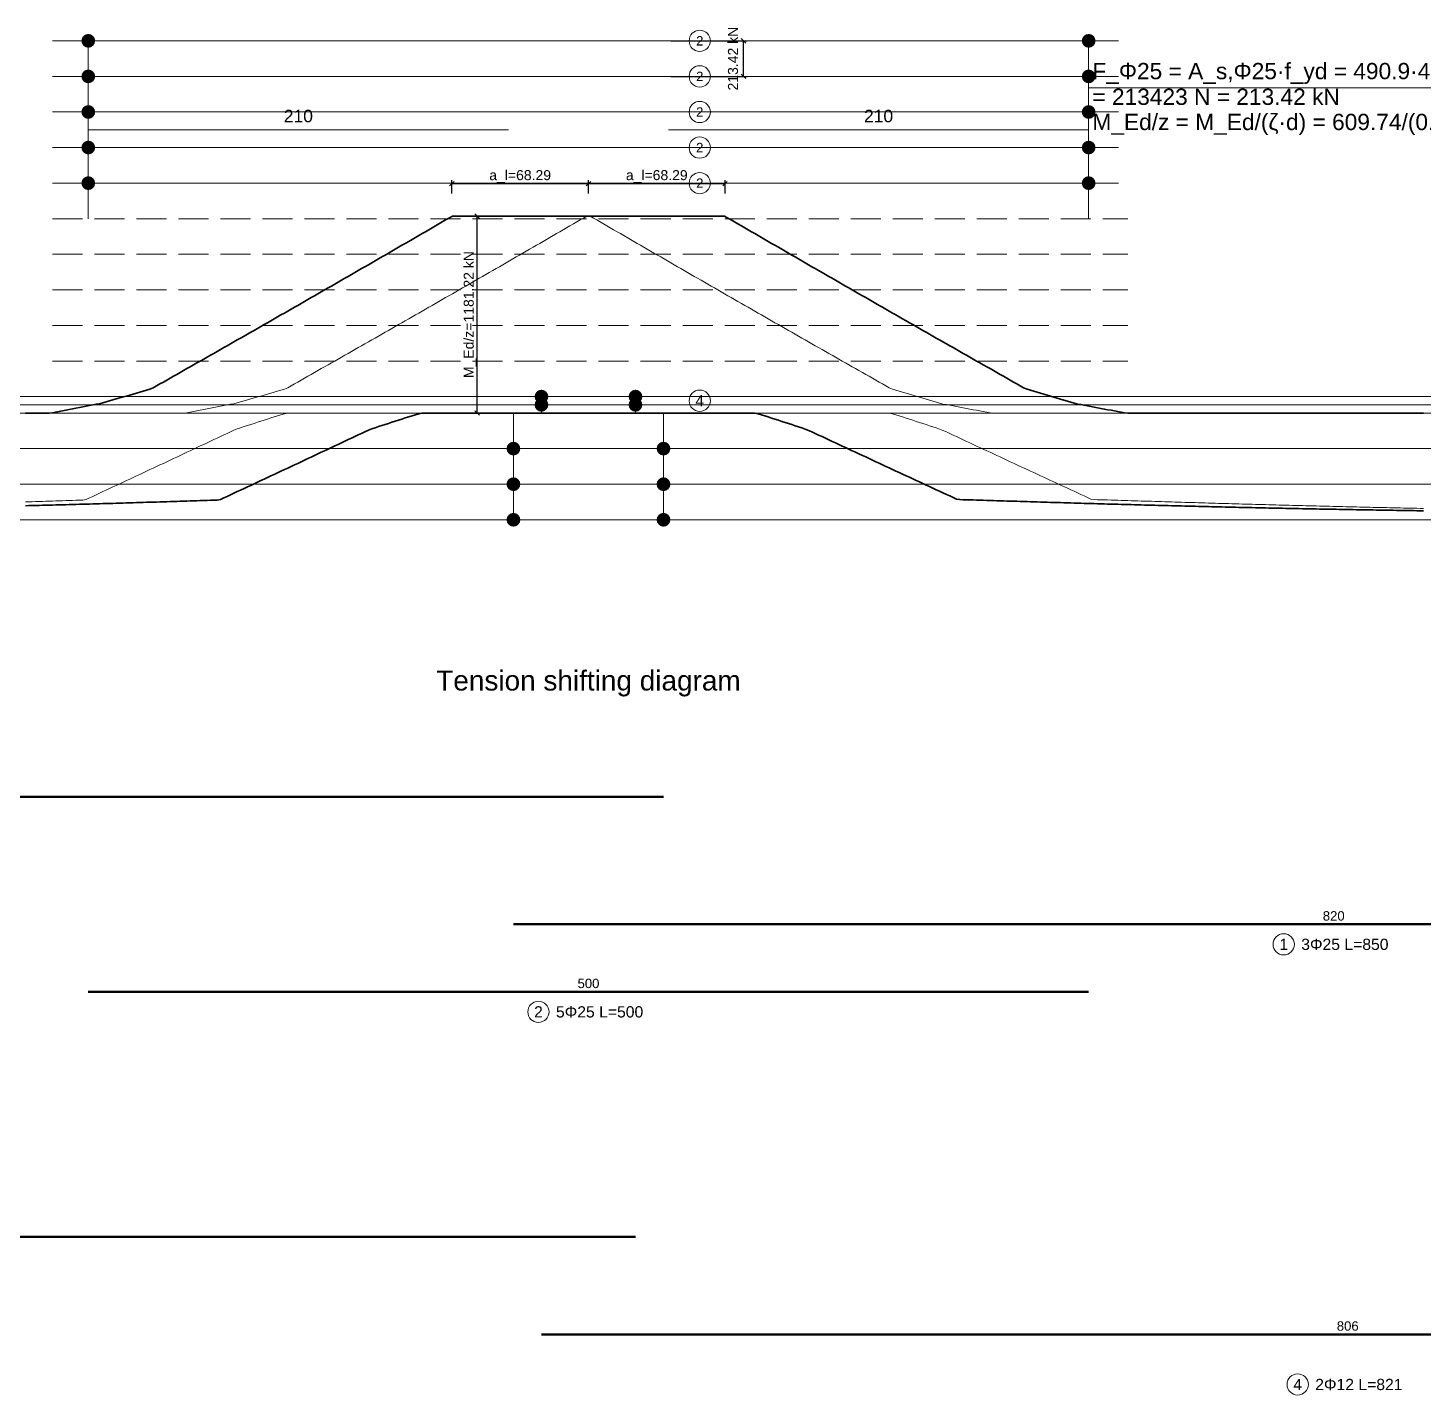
# Model space of a CAD drawing. Header units: millimetres. Extents: x -455 to 11942, y -2742 to 3320.
# Drawn here: x 4091 to 4789, y -2657 to -1974 of the extents above; entities that cross this region are included whole.
import ezdxf
from ezdxf.enums import TextEntityAlignment as Align

# ---------------------------------------------------------------- set-up
doc = ezdxf.new("R2010")
doc.units = ezdxf.units.MM
doc.linetypes.add('RC_DASHED', pattern=[21, 15, -6])
for name, color, linetype, lineweight in [('D-BARS', 1, 'Continuous', 50), ('D-CONCRETE', 7, 'Continuous', 35), ('D-DIM', 3, 'Continuous', 18), ('D-HIDDEN', 8, 'RC_DASHED', 13), ('D-TEXT', 7, 'Continuous', 18)]:
    doc.layers.add(name, color=color, linetype=linetype, lineweight=lineweight)
doc.styles.add('RC_TEXT', font='arial.ttf')
doc.dimstyles.new('RC_D25', dxfattribs={"dimtxt": 5, "dimasz": 2.25, "dimexe": 1.75, "dimexo": 1.25, "dimgap": 1, "dimtad": 1, "dimdec": 1, "dimdsep": 46, "dimtxsty": 'RC_TEXT', "dimblk": 'OBLIQUE', "dimcen": 2.5, "dimclrd": 3, "dimclre": 3, "dimclrt": 3, "dimazin": 3, "dimtfac": 1, "dimtmove": 2, "dimatfit": 3})

# ---------------------------------------------------------------- blocks, each defined once
blk = doc.blocks.new('_Oblique')
at = {"color": 0, "linetype": 'ByBlock', "lineweight": -2}
blk.add_line((-0.5, -0.5), (0.5, 0.5), dxfattribs=at)

msp = doc.modelspace()

# ---------------------------------------------------------------- hatches: boundary and pattern name
at = {"layer": 'D-TEXT'}
h = msp.add_hatch(color=7, dxfattribs=at)
h.dxf.hatch_style = 1
edge = h.paths.add_edge_path()
edge.add_arc((4121.62, -1980.28), 3.44, 0, 360)
h = msp.add_hatch(color=7, dxfattribs=at)
h.dxf.hatch_style = 1
edge = h.paths.add_edge_path()
edge.add_arc((4621.62, -1980.28), 3.44, 0, 360)
h = msp.add_hatch(color=7, dxfattribs=at)
h.dxf.hatch_style = 1
edge = h.paths.add_edge_path()
edge.add_arc((4121.62, -1998.06), 3.44, 0, 360)
h = msp.add_hatch(color=7, dxfattribs=at)
h.dxf.hatch_style = 1
edge = h.paths.add_edge_path()
edge.add_arc((4621.62, -1998.06), 3.44, 0, 360)
h = msp.add_hatch(color=7, dxfattribs=at)
h.dxf.hatch_style = 1
edge = h.paths.add_edge_path()
edge.add_arc((4121.62, -2015.85), 3.44, 0, 360)
h = msp.add_hatch(color=7, dxfattribs=at)
h.dxf.hatch_style = 1
edge = h.paths.add_edge_path()
edge.add_arc((4621.62, -2015.85), 3.44, 0, 360)
h = msp.add_hatch(color=7, dxfattribs=at)
h.dxf.hatch_style = 1
edge = h.paths.add_edge_path()
edge.add_arc((4121.62, -2033.63), 3.44, 0, 360)
h = msp.add_hatch(color=7, dxfattribs=at)
h.dxf.hatch_style = 1
edge = h.paths.add_edge_path()
edge.add_arc((4621.62, -2033.63), 3.44, 0, 360)
h = msp.add_hatch(color=7, dxfattribs=at)
h.dxf.hatch_style = 1
edge = h.paths.add_edge_path()
edge.add_arc((4121.62, -2051.42), 3.44, 0, 360)
h = msp.add_hatch(color=7, dxfattribs=at)
h.dxf.hatch_style = 1
edge = h.paths.add_edge_path()
edge.add_arc((4621.62, -2051.42), 3.44, 0, 360)
h = msp.add_hatch(color=7, dxfattribs=at)
h.dxf.hatch_style = 1
edge = h.paths.add_edge_path()
edge.add_arc((4348.12, -2158.13), 3.44, 0, 360)
h = msp.add_hatch(color=7, dxfattribs=at)
h.dxf.hatch_style = 1
edge = h.paths.add_edge_path()
edge.add_arc((4395.12, -2158.13), 3.44, 0, 360)
h = msp.add_hatch(color=7, dxfattribs=at)
h.dxf.hatch_style = 1
edge = h.paths.add_edge_path()
edge.add_arc((4348.12, -2162.23), 3.44, 0, 360)
h = msp.add_hatch(color=7, dxfattribs=at)
h.dxf.hatch_style = 1
edge = h.paths.add_edge_path()
edge.add_arc((4395.12, -2162.23), 3.44, 0, 360)
h = msp.add_hatch(color=7, dxfattribs=at)
h.dxf.hatch_style = 1
edge = h.paths.add_edge_path()
edge.add_arc((4334.12, -2184.11), 3.44, 0, 360)
h = msp.add_hatch(color=7, dxfattribs=at)
h.dxf.hatch_style = 1
edge = h.paths.add_edge_path()
edge.add_arc((4409.12, -2184.11), 3.44, 0, 360)
h = msp.add_hatch(color=7, dxfattribs=at)
h.dxf.hatch_style = 1
edge = h.paths.add_edge_path()
edge.add_arc((4334.12, -2201.9), 3.44, 0, 360)
h = msp.add_hatch(color=7, dxfattribs=at)
h.dxf.hatch_style = 1
edge = h.paths.add_edge_path()
edge.add_arc((4409.12, -2201.9), 3.44, 0, 360)
h = msp.add_hatch(color=7, dxfattribs=at)
h.dxf.hatch_style = 1
edge = h.paths.add_edge_path()
edge.add_arc((4334.12, -2219.68), 3.44, 0, 360)
h = msp.add_hatch(color=7, dxfattribs=at)
h.dxf.hatch_style = 1
edge = h.paths.add_edge_path()
edge.add_arc((4409.12, -2219.68), 3.44, 0, 360)

# ---------------------------------------------------------------- linework, layer by layer
at = {"layer": 'D-BARS'}
for points in [[(3589.12, -2328.15), (3589.12, -2358.15), (4409.12, -2358.15)], [(4334.12, -2421.9), (5154.12, -2421.9), (5154.12, -2391.9)], [(4121.62, -2455.65), (4621.62, -2455.65)], [(3589.12, -2593.15), (3589.12, -2578.15), (4395.12, -2578.15)], [(4348.12, -2626.9), (5154.12, -2626.9), (5154.12, -2641.9)]]:
    msp.add_lwpolyline(points, dxfattribs=at)
at = {"layer": 'D-CONCRETE'}
for points in [[(4090.28, -2166.33), (4091.96, -2166.33), (4093.64, -2166.33), (4095.32, -2166.33), (4096.99, -2166.33), (4098.67, -2166.33), (4100.35, -2166.33), (4102.03, -2166.33), (4103.71, -2166.21), (4105.39, -2165.88), (4107.07, -2165.56), (4108.75, -2165.23), (4110.43, -2164.91), (4112.11, -2164.58), (4113.79, -2164.26), (4115.47, -2163.93), (4117.15, -2163.6), (4118.83, -2163.28), (4120.51, -2162.95), (4122.19, -2162.63), (4123.87, -2162.3), (4125.55, -2161.98), (4127.23, -2161.65), (4128.91, -2161.26), (4130.59, -2160.77), (4132.27, -2160.28), (4133.95, -2159.79), (4135.63, -2159.29), (4137.31, -2158.8), (4138.99, -2158.31), (4140.67, -2157.82), (4142.35, -2157.32), (4144.02, -2156.83), (4145.7, -2156.34), (4147.38, -2155.85), (4149.06, -2155.35), (4150.74, -2154.86), (4152.42, -2154.37), (4154.1, -2153.69), (4155.78, -2152.74), (4157.46, -2151.79), (4159.14, -2150.83), (4160.82, -2149.88), (4162.5, -2148.92), (4164.18, -2147.97), (4165.86, -2147.02), (4167.54, -2146.06), (4169.22, -2145.11), (4170.9, -2144.15), (4172.58, -2143.2), (4174.26, -2142.25), (4175.94, -2141.29), (4177.62, -2140.34), (4179.3, -2139.38), (4180.98, -2138.43), (4182.66, -2137.47), (4184.34, -2136.51), (4186.02, -2135.55), (4187.7, -2134.59), (4189.38, -2133.64), (4191.05, -2132.68), (4192.73, -2131.72), (4194.41, -2130.76), (4196.09, -2129.81), (4197.77, -2128.85), (4199.45, -2127.89), (4201.13, -2126.93), (4202.81, -2125.97), (4204.49, -2125.01), (4206.17, -2124.05), (4207.85, -2123.09), (4209.53, -2122.13), (4211.21, -2121.17), (4212.89, -2120.2), (4214.57, -2119.24), (4216.25, -2118.28), (4217.93, -2117.32), (4219.61, -2116.36), (4221.29, -2115.39), (4222.97, -2114.43), (4224.65, -2113.47), (4226.33, -2112.51), (4228.01, -2111.55), (4229.69, -2110.58), (4231.37, -2109.62), (4233.05, -2108.65), (4234.73, -2107.68), (4236.41, -2106.72), (4238.08, -2105.75), (4239.76, -2104.79), (4241.44, -2103.82), (4243.12, -2102.85), (4244.8, -2101.89), (4246.48, -2100.92), (4248.16, -2099.95), (4249.84, -2098.99), (4251.52, -2098.02), (4253.2, -2097.06), (4254.88, -2096.09), (4256.56, -2095.12), (4258.24, -2094.15), (4259.92, -2093.18), (4261.6, -2092.21), (4263.28, -2091.24), (4264.96, -2090.27), (4266.64, -2089.3), (4268.32, -2088.33), (4270, -2087.36), (4271.68, -2086.39), (4273.36, -2085.42), (4275.04, -2084.45), (4276.72, -2083.47), (4278.4, -2082.5), (4280.08, -2081.53), (4281.76, -2080.56), (4283.44, -2079.58), (4285.11, -2078.61), (4286.79, -2077.64), (4288.47, -2076.66), (4290.15, -2075.69), (4291.83, -2074.71), (4293.51, -2073.74), (4295.19, -2072.76), (4296.87, -2071.79), (4298.55, -2070.81), (4300.23, -2069.84), (4301.91, -2068.87), (4303.59, -2067.89), (4305.27, -2067.89), (4306.95, -2067.89), (4308.63, -2067.89), (4310.31, -2067.89), (4311.99, -2067.89), (4313.67, -2067.89), (4315.35, -2067.89), (4317.03, -2067.89), (4318.71, -2067.89), (4320.39, -2067.89), (4322.07, -2067.89), (4323.75, -2067.89), (4325.43, -2067.89), (4327.11, -2067.89), (4328.79, -2067.89), (4330.47, -2067.89), (4332.14, -2067.89), (4333.82, -2067.89), (4335.5, -2067.89), (4337.18, -2067.89), (4338.86, -2067.89), (4340.54, -2067.89), (4342.22, -2067.89), (4343.9, -2067.89), (4345.58, -2067.89), (4347.26, -2067.89), (4348.94, -2067.89), (4350.62, -2067.89), (4352.3, -2067.89), (4353.98, -2067.89), (4355.66, -2067.89), (4357.34, -2067.89), (4359.02, -2067.89), (4360.7, -2067.89), (4362.38, -2067.89), (4364.06, -2067.89), (4365.74, -2067.89), (4367.42, -2067.89), (4369.1, -2067.89), (4370.78, -2067.89), (4372.46, -2067.89), (4374.14, -2067.89), (4375.82, -2067.89), (4377.5, -2067.89), (4379.17, -2067.89), (4380.85, -2067.89), (4382.53, -2067.89), (4384.21, -2067.89), (4385.89, -2067.89), (4387.57, -2067.89), (4389.25, -2067.89), (4390.93, -2067.89), (4392.61, -2067.89), (4394.29, -2067.89), (4395.97, -2067.89), (4397.65, -2067.89), (4399.33, -2067.89), (4401.01, -2067.89), (4402.69, -2067.89), (4404.37, -2067.89), (4406.05, -2067.89), (4407.73, -2067.89), (4409.41, -2067.89), (4411.09, -2067.89), (4412.77, -2067.89), (4414.45, -2067.89), (4416.13, -2067.89), (4417.81, -2067.89), (4419.49, -2067.89), (4421.17, -2067.89), (4422.85, -2067.89), (4424.53, -2067.89), (4426.2, -2067.89), (4427.88, -2067.89), (4429.56, -2067.89), (4431.24, -2067.89), (4432.92, -2067.89), (4434.6, -2067.89), (4436.28, -2067.89), (4437.96, -2067.89), (4439.64, -2067.89), (4441.32, -2068.87), (4443, -2069.84), (4444.68, -2070.81), (4446.36, -2071.79), (4448.04, -2072.76), (4449.72, -2073.74), (4451.4, -2074.71), (4453.08, -2075.69), (4454.76, -2076.66), (4456.44, -2077.64), (4458.12, -2078.61), (4459.8, -2079.58), (4461.48, -2080.56), (4463.16, -2081.53), (4464.84, -2082.5), (4466.52, -2083.47), (4468.2, -2084.45), (4469.88, -2085.42), (4471.56, -2086.39), (4473.24, -2087.36), (4474.91, -2088.33), (4476.59, -2089.3), (4478.27, -2090.27), (4479.95, -2091.24), (4481.63, -2092.21), (4483.31, -2093.18), (4484.99, -2094.15), (4486.67, -2095.12), (4488.35, -2096.09), (4490.03, -2097.06), (4491.71, -2098.02), (4493.39, -2098.99), (4495.07, -2099.95), (4496.75, -2100.92), (4498.43, -2101.89), (4500.11, -2102.85), (4501.79, -2103.82), (4503.47, -2104.79), (4505.15, -2105.75), (4506.83, -2106.72), (4508.51, -2107.68), (4510.19, -2108.65), (4511.87, -2109.62), (4513.55, -2110.58), (4515.23, -2111.55), (4516.91, -2112.51), (4518.59, -2113.47), (4520.27, -2114.43), (4521.94, -2115.39), (4523.62, -2116.36), (4525.3, -2117.32), (4526.98, -2118.28), (4528.66, -2119.24), (4530.34, -2120.2), (4532.02, -2121.17), (4533.7, -2122.13), (4535.38, -2123.09), (4537.06, -2124.05), (4538.74, -2125.01), (4540.42, -2125.97), (4542.1, -2126.93), (4543.78, -2127.89), (4545.46, -2128.85), (4547.14, -2129.81), (4548.82, -2130.76), (4550.5, -2131.72), (4552.18, -2132.68), (4553.86, -2133.64), (4555.54, -2134.59), (4557.22, -2135.55), (4558.9, -2136.51), (4560.58, -2137.47), (4562.26, -2138.43), (4563.94, -2139.38), (4565.62, -2140.34), (4567.3, -2141.29), (4568.97, -2142.25), (4570.65, -2143.2), (4572.33, -2144.15), (4574.01, -2145.11), (4575.69, -2146.06), (4577.37, -2147.02), (4579.05, -2147.97), (4580.73, -2148.92), (4582.41, -2149.88), (4584.09, -2150.83), (4585.77, -2151.79), (4587.45, -2152.74), (4589.13, -2153.69), (4590.81, -2154.38), (4592.49, -2154.88), (4594.17, -2155.39), (4595.85, -2155.89), (4597.53, -2156.4), (4599.21, -2156.9), (4600.89, -2157.41), (4602.57, -2157.91), (4604.25, -2158.42), (4605.93, -2158.92), (4607.61, -2159.43), (4609.29, -2159.93), (4610.97, -2160.44), (4612.65, -2160.94), (4614.33, -2161.45), (4616, -2161.83), (4617.68, -2162.14), (4619.36, -2162.46), (4621.04, -2162.77), (4622.72, -2163.08), (4624.4, -2163.4), (4626.08, -2163.71), (4627.76, -2164.02), (4629.44, -2164.33), (4631.12, -2164.65), (4632.8, -2164.96), (4634.48, -2165.27), (4636.16, -2165.59), (4637.84, -2165.9), (4639.52, -2166.21), (4641.2, -2166.33), (4642.88, -2166.33), (4644.56, -2166.33), (4646.24, -2166.33), (4647.92, -2166.33), (4649.6, -2166.33), (4651.28, -2166.33), (4652.96, -2166.33), (4654.64, -2166.33), (4656.32, -2166.33), (4658, -2166.33), (4659.68, -2166.33), (4661.36, -2166.33), (4663.03, -2166.33), (4664.71, -2166.33), (4666.39, -2166.33), (4668.07, -2166.33), (4669.75, -2166.33), (4671.43, -2166.33), (4673.11, -2166.33), (4674.79, -2166.33), (4676.47, -2166.33), (4678.15, -2166.33), (4679.83, -2166.33), (4681.51, -2166.33), (4683.19, -2166.33), (4684.87, -2166.33), (4686.55, -2166.33), (4688.23, -2166.33), (4689.91, -2166.33), (4691.59, -2166.33), (4693.27, -2166.33), (4694.95, -2166.33), (4696.63, -2166.33), (4698.31, -2166.33), (4699.99, -2166.33), (4701.67, -2166.33), (4703.35, -2166.33), (4705.03, -2166.33), (4706.71, -2166.33), (4708.39, -2166.33), (4710.06, -2166.33), (4711.74, -2166.33), (4713.42, -2166.33), (4715.1, -2166.33), (4716.78, -2166.33), (4718.46, -2166.33), (4720.14, -2166.33), (4721.82, -2166.33), (4723.5, -2166.33), (4725.18, -2166.33), (4726.86, -2166.33), (4728.54, -2166.33), (4730.22, -2166.33), (4731.9, -2166.33), (4733.58, -2166.33), (4735.26, -2166.33), (4736.94, -2166.33), (4738.62, -2166.33), (4740.3, -2166.33), (4741.98, -2166.33), (4743.66, -2166.33), (4745.34, -2166.33), (4747.02, -2166.33), (4748.7, -2166.33), (4750.38, -2166.33), (4752.06, -2166.33), (4753.74, -2166.33), (4755.42, -2166.33), (4757.09, -2166.33), (4758.77, -2166.33), (4760.45, -2166.33), (4762.13, -2166.33), (4763.81, -2166.33), (4765.49, -2166.33), (4767.17, -2166.33), (4768.85, -2166.33), (4770.53, -2166.33), (4772.21, -2166.33), (4773.89, -2166.33), (4775.57, -2166.33), (4777.25, -2166.33), (4778.93, -2166.33), (4780.61, -2166.33), (4782.29, -2166.33), (4783.97, -2166.33), (4785.65, -2166.33), (4787.33, -2166.33), (4789.01, -2166.33)], [(4090.28, -2212.67), (4091.96, -2212.63), (4093.64, -2212.58), (4095.32, -2212.54), (4096.99, -2212.49), (4098.67, -2212.45), (4100.35, -2212.41), (4102.03, -2212.36), (4103.71, -2212.32), (4105.39, -2212.27), (4107.07, -2212.23), (4108.75, -2212.18), (4110.43, -2212.14), (4112.11, -2212.09), (4113.79, -2212.05), (4115.47, -2212), (4117.15, -2211.95), (4118.83, -2211.9), (4120.51, -2211.85), (4122.19, -2211.81), (4123.87, -2211.76), (4125.55, -2211.71), (4127.23, -2211.66), (4128.91, -2211.62), (4130.59, -2211.57), (4132.27, -2211.52), (4133.95, -2211.47), (4135.63, -2211.42), (4137.31, -2211.37), (4138.99, -2211.32), (4140.67, -2211.27), (4142.35, -2211.22), (4144.02, -2211.17), (4145.7, -2211.12), (4147.38, -2211.07), (4149.06, -2211.01), (4150.74, -2210.96), (4152.42, -2210.91), (4154.1, -2210.86), (4155.78, -2210.81), (4157.46, -2210.76), (4159.14, -2210.71), (4160.82, -2210.65), (4162.5, -2210.6), (4164.18, -2210.55), (4165.86, -2210.49), (4167.54, -2210.44), (4169.22, -2210.38), (4170.9, -2210.33), (4172.58, -2210.27), (4174.26, -2210.22), (4175.94, -2210.16), (4177.62, -2210.11), (4179.3, -2210.05), (4180.98, -2210), (4182.66, -2209.94), (4184.34, -2209.89), (4186.02, -2209.83), (4187.7, -2209.53), (4189.38, -2208.75), (4191.05, -2207.97), (4192.73, -2207.18), (4194.41, -2206.4), (4196.09, -2205.62), (4197.77, -2204.83), (4199.45, -2204.05), (4201.13, -2203.26), (4202.81, -2202.48), (4204.49, -2201.7), (4206.17, -2200.91), (4207.85, -2200.13), (4209.53, -2199.35), (4211.21, -2198.56), (4212.89, -2197.78), (4214.57, -2196.99), (4216.25, -2196.2), (4217.93, -2195.41), (4219.61, -2194.63), (4221.29, -2193.84), (4222.97, -2193.05), (4224.65, -2192.27), (4226.33, -2191.48), (4228.01, -2190.69), (4229.69, -2189.9), (4231.37, -2189.12), (4233.05, -2188.33), (4234.73, -2187.54), (4236.41, -2186.75), (4238.08, -2185.97), (4239.76, -2185.18), (4241.44, -2184.38), (4243.12, -2183.59), (4244.8, -2182.8), (4246.48, -2182.01), (4248.16, -2181.22), (4249.84, -2180.43), (4251.52, -2179.64), (4253.2, -2178.85), (4254.88, -2178.06), (4256.56, -2177.27), (4258.24, -2176.48), (4259.92, -2175.69), (4261.6, -2174.89), (4263.28, -2174.2), (4264.96, -2173.66), (4266.64, -2173.12), (4268.32, -2172.58), (4270, -2172.04), (4271.68, -2171.5), (4273.36, -2170.96), (4275.04, -2170.42), (4276.72, -2169.89), (4278.4, -2169.35), (4280.08, -2168.81), (4281.76, -2168.27), (4283.44, -2167.73), (4285.11, -2167.19), (4286.79, -2166.65), (4288.47, -2166.33), (4290.15, -2166.33), (4291.83, -2166.33), (4293.51, -2166.33), (4295.19, -2166.33), (4296.87, -2166.33), (4298.55, -2166.33), (4300.23, -2166.33), (4301.91, -2166.33), (4303.59, -2166.33), (4305.27, -2166.33), (4306.95, -2166.33), (4308.63, -2166.33), (4310.31, -2166.33), (4311.99, -2166.33), (4313.67, -2166.33), (4315.35, -2166.33), (4317.03, -2166.33), (4318.71, -2166.33), (4320.39, -2166.33), (4322.07, -2166.33), (4323.75, -2166.33), (4325.43, -2166.33), (4327.11, -2166.33), (4328.79, -2166.33), (4330.47, -2166.33), (4332.14, -2166.33), (4333.82, -2166.33), (4335.5, -2166.33), (4337.18, -2166.33), (4338.86, -2166.33), (4340.54, -2166.33), (4342.22, -2166.33), (4343.9, -2166.33), (4345.58, -2166.33), (4347.26, -2166.33), (4348.94, -2166.33), (4350.62, -2166.33), (4352.3, -2166.33), (4353.98, -2166.33), (4355.66, -2166.33), (4357.34, -2166.33), (4359.02, -2166.33), (4360.7, -2166.33), (4362.38, -2166.33), (4364.06, -2166.33), (4365.74, -2166.33), (4367.42, -2166.33), (4369.1, -2166.33), (4370.78, -2166.33), (4372.46, -2166.33), (4374.14, -2166.33), (4375.82, -2166.33), (4377.5, -2166.33), (4379.17, -2166.33), (4380.85, -2166.33), (4382.53, -2166.33), (4384.21, -2166.33), (4385.89, -2166.33), (4387.57, -2166.33), (4389.25, -2166.33), (4390.93, -2166.33), (4392.61, -2166.33), (4394.29, -2166.33), (4395.97, -2166.33), (4397.65, -2166.33), (4399.33, -2166.33), (4401.01, -2166.33), (4402.69, -2166.33), (4404.37, -2166.33), (4406.05, -2166.33), (4407.73, -2166.33), (4409.41, -2166.33), (4411.09, -2166.33), (4412.77, -2166.33), (4414.45, -2166.33), (4416.13, -2166.33), (4417.81, -2166.33), (4419.49, -2166.33), (4421.17, -2166.33), (4422.85, -2166.33), (4424.53, -2166.33), (4426.2, -2166.33), (4427.88, -2166.33), (4429.56, -2166.33), (4431.24, -2166.33), (4432.92, -2166.33), (4434.6, -2166.33), (4436.28, -2166.33), (4437.96, -2166.33), (4439.64, -2166.33), (4441.32, -2166.33), (4443, -2166.33), (4444.68, -2166.33), (4446.36, -2166.33), (4448.04, -2166.33), (4449.72, -2166.33), (4451.4, -2166.33), (4453.08, -2166.33), (4454.76, -2166.33), (4456.44, -2166.65), (4458.12, -2167.2), (4459.8, -2167.75), (4461.48, -2168.29), (4463.16, -2168.84), (4464.84, -2169.39), (4466.52, -2169.93), (4468.2, -2170.48), (4469.88, -2171.03), (4471.56, -2171.57), (4473.24, -2172.12), (4474.91, -2172.67), (4476.59, -2173.21), (4478.27, -2173.76), (4479.95, -2174.31), (4481.63, -2175), (4483.31, -2175.78), (4484.99, -2176.56), (4486.67, -2177.35), (4488.35, -2178.13), (4490.03, -2178.91), (4491.71, -2179.7), (4493.39, -2180.48), (4495.07, -2181.26), (4496.75, -2182.05), (4498.43, -2182.83), (4500.11, -2183.61), (4501.79, -2184.39), (4503.47, -2185.18), (4505.15, -2185.96), (4506.83, -2186.74), (4508.51, -2187.52), (4510.19, -2188.3), (4511.87, -2189.08), (4513.55, -2189.86), (4515.23, -2190.64), (4516.91, -2191.42), (4518.59, -2192.2), (4520.27, -2192.98), (4521.94, -2193.76), (4523.62, -2194.54), (4525.3, -2195.32), (4526.98, -2196.1), (4528.66, -2196.88), (4530.34, -2197.66), (4532.02, -2198.43), (4533.7, -2199.21), (4535.38, -2199.98), (4537.06, -2200.76), (4538.74, -2201.54), (4540.42, -2202.31), (4542.1, -2203.09), (4543.78, -2203.86), (4545.46, -2204.64), (4547.14, -2205.42), (4548.82, -2206.19), (4550.5, -2206.97), (4552.18, -2207.74), (4553.86, -2208.52), (4555.54, -2209.3), (4557.22, -2209.59), (4558.9, -2209.64), (4560.58, -2209.69), (4562.26, -2209.74), (4563.94, -2209.79), (4565.62, -2209.84), (4567.3, -2209.89), (4568.97, -2209.94), (4570.65, -2209.99), (4572.33, -2210.04), (4574.01, -2210.09), (4575.69, -2210.14), (4577.37, -2210.2), (4579.05, -2210.25), (4580.73, -2210.3), (4582.41, -2210.35), (4584.09, -2210.4), (4585.77, -2210.45), (4587.45, -2210.51), (4589.13, -2210.56), (4590.81, -2210.61), (4592.49, -2210.66), (4594.17, -2210.71), (4595.85, -2210.77), (4597.53, -2210.82), (4599.21, -2210.87), (4600.89, -2210.92), (4602.57, -2210.98), (4604.25, -2211.03), (4605.93, -2211.08), (4607.61, -2211.13), (4609.29, -2211.18), (4610.97, -2211.23), (4612.65, -2211.28), (4614.33, -2211.33), (4616, -2211.37), (4617.68, -2211.42), (4619.36, -2211.47), (4621.04, -2211.52), (4622.72, -2211.57), (4624.4, -2211.62), (4626.08, -2211.67), (4627.76, -2211.72), (4629.44, -2211.76), (4631.12, -2211.81), (4632.8, -2211.86), (4634.48, -2211.91), (4636.16, -2211.95), (4637.84, -2212), (4639.52, -2212.04), (4641.2, -2212.09), (4642.88, -2212.13), (4644.56, -2212.18), (4646.24, -2212.22), (4647.92, -2212.27), (4649.6, -2212.31), (4651.28, -2212.36), (4652.96, -2212.4), (4654.64, -2212.45), (4656.32, -2212.49), (4658, -2212.54), (4659.68, -2212.58), (4661.36, -2212.62), (4663.03, -2212.66), (4664.71, -2212.7), (4666.39, -2212.75), (4668.07, -2212.79), (4669.75, -2212.83), (4671.43, -2212.87), (4673.11, -2212.91), (4674.79, -2212.95), (4676.47, -2213), (4678.15, -2213.04), (4679.83, -2213.08), (4681.51, -2213.12), (4683.19, -2213.16), (4684.87, -2213.2), (4686.55, -2213.24), (4688.23, -2213.27), (4689.91, -2213.31), (4691.59, -2213.35), (4693.27, -2213.39), (4694.95, -2213.43), (4696.63, -2213.47), (4698.31, -2213.5), (4699.99, -2213.54), (4701.67, -2213.58), (4703.35, -2213.62), (4705.03, -2213.66), (4706.71, -2213.69), (4708.39, -2213.73), (4710.06, -2213.76), (4711.74, -2213.8), (4713.42, -2213.83), (4715.1, -2213.87), (4716.78, -2213.9), (4718.46, -2213.94), (4720.14, -2213.97), (4721.82, -2214.01), (4723.5, -2214.04), (4725.18, -2214.08), (4726.86, -2214.11), (4728.54, -2214.15), (4730.22, -2214.18), (4731.9, -2214.22), (4733.58, -2214.25), (4735.26, -2214.28), (4736.94, -2214.31), (4738.62, -2214.34), (4740.3, -2214.37), (4741.98, -2214.4), (4743.66, -2214.43), (4745.34, -2214.46), (4747.02, -2214.5), (4748.7, -2214.53), (4750.38, -2214.56), (4752.06, -2214.59), (4753.74, -2214.62), (4755.42, -2214.65), (4757.09, -2214.68), (4758.77, -2214.71), (4760.45, -2214.74), (4762.13, -2214.77), (4763.81, -2214.79), (4765.49, -2214.82), (4767.17, -2214.85), (4768.85, -2214.88), (4770.53, -2214.9), (4772.21, -2214.93), (4773.89, -2214.96), (4775.57, -2214.99), (4777.25, -2215.01), (4778.93, -2215.04), (4780.61, -2215.07), (4782.29, -2215.1), (4783.97, -2215.12), (4785.65, -2215.15), (4787.33, -2215.17), (4789.01, -2215.19)]]:
    msp.add_lwpolyline(points, dxfattribs=at)
at = {"layer": 'D-HIDDEN'}
for p, q in [((4103.71, -1980.28), (4121.62, -1980.28)), ((4621.62, -1980.28), (4641.2, -1980.28)), ((4103.71, -1998.06), (4121.62, -1998.06)), ((4621.62, -1998.06), (4641.2, -1998.06)), ((4103.71, -2015.85), (4121.62, -2015.85)), ((4621.62, -2015.85), (4641.2, -2015.85)), ((4103.71, -2033.63), (4121.62, -2033.63)), ((4621.62, -2033.63), (4641.2, -2033.63)), ((4103.71, -2051.42), (4121.62, -2051.42)), ((4621.62, -2051.42), (4641.2, -2051.42)), ((4103.71, -2069.2), (4641.2, -2069.2)), ((4103.71, -2086.99), (4641.2, -2086.99)), ((4103.71, -2104.78), (4641.2, -2104.78)), ((4103.71, -2122.56), (4641.2, -2122.56)), ((4103.71, -2140.35), (4641.2, -2140.35))]:
    msp.add_line(p, q, dxfattribs=at)
at = {"layer": 'D-TEXT'}
for p, q in [((4121.62, -1980.28), (4621.62, -1980.28)), ((4121.62, -2069.2), (4121.62, -1980.28)), ((4621.62, -2069.2), (4621.62, -1980.28)), ((4621.62, -1980.28), (4621.62, -2003.77)), ((4121.62, -1998.06), (4621.62, -1998.06)), ((4621.62, -2003.77), (4898.68, -2003.77)), ((4121.62, -2015.85), (4621.62, -2015.85)), ((4331.62, -2024.74), (4121.62, -2024.74)), ((4411.62, -2024.74), (4621.62, -2024.74)), ((4121.62, -2033.63), (4621.62, -2033.63)), ((4121.62, -2051.42), (4621.62, -2051.42)), ((3589.12, -2158.13), (5154.12, -2158.13)), ((4348.12, -2166.33), (4348.12, -2158.13)), ((4395.12, -2166.33), (4395.12, -2158.13)), ((3586.62, -2166.33), (5156.62, -2166.33)), ((3589.12, -2162.23), (5154.12, -2162.23)), ((4334.12, -2166.33), (4334.12, -2219.68)), ((4409.12, -2166.33), (4409.12, -2219.68)), ((3589.12, -2184.11), (5154.12, -2184.11)), ((3589.12, -2201.9), (5154.12, -2201.9)), ((3589.12, -2219.68), (5154.12, -2219.68))]:
    msp.add_line(p, q, dxfattribs=at)
for points in [[(4090.28, -2166.33), (4091.96, -2166.33), (4093.64, -2166.33), (4095.32, -2166.33), (4096.99, -2166.33), (4098.67, -2166.33), (4100.35, -2166.33), (4102.03, -2166.33), (4103.71, -2166.33), (4105.39, -2166.33), (4107.07, -2166.33), (4108.75, -2166.33), (4110.43, -2166.33), (4112.11, -2166.33), (4113.79, -2166.33), (4115.47, -2166.33), (4117.15, -2166.33), (4118.83, -2166.33), (4120.51, -2166.33), (4122.19, -2166.33), (4123.87, -2166.33), (4125.55, -2166.33), (4127.23, -2166.33), (4128.91, -2166.33), (4130.59, -2166.33), (4132.27, -2166.33), (4133.95, -2166.33), (4135.63, -2166.33), (4137.31, -2166.33), (4138.99, -2166.33), (4140.67, -2166.33), (4142.35, -2166.33), (4144.02, -2166.33), (4145.7, -2166.33), (4147.38, -2166.33), (4149.06, -2166.33), (4150.74, -2166.33), (4152.42, -2166.33), (4154.1, -2166.33), (4155.78, -2166.33), (4157.46, -2166.33), (4159.14, -2166.33), (4160.82, -2166.33), (4162.5, -2166.33), (4164.18, -2166.33), (4165.86, -2166.33), (4167.54, -2166.33), (4169.22, -2166.33), (4170.9, -2166.21), (4172.58, -2165.88), (4174.26, -2165.56), (4175.94, -2165.23), (4177.62, -2164.91), (4179.3, -2164.58), (4180.98, -2164.26), (4182.66, -2163.93), (4184.34, -2163.6), (4186.02, -2163.28), (4187.7, -2162.95), (4189.38, -2162.63), (4191.05, -2162.3), (4192.73, -2161.98), (4194.41, -2161.65), (4196.09, -2161.26), (4197.77, -2160.77), (4199.45, -2160.28), (4201.13, -2159.79), (4202.81, -2159.29), (4204.49, -2158.8), (4206.17, -2158.31), (4207.85, -2157.82), (4209.53, -2157.32), (4211.21, -2156.83), (4212.89, -2156.34), (4214.57, -2155.85), (4216.25, -2155.35), (4217.93, -2154.86), (4219.61, -2154.37), (4221.29, -2153.69), (4222.97, -2152.74), (4224.65, -2151.79), (4226.33, -2150.83), (4228.01, -2149.88), (4229.69, -2148.92), (4231.37, -2147.97), (4233.05, -2147.02), (4234.73, -2146.06), (4236.41, -2145.11), (4238.08, -2144.15), (4239.76, -2143.2), (4241.44, -2142.25), (4243.12, -2141.29), (4244.8, -2140.34), (4246.48, -2139.38), (4248.16, -2138.43), (4249.84, -2137.47), (4251.52, -2136.51), (4253.2, -2135.55), (4254.88, -2134.59), (4256.56, -2133.64), (4258.24, -2132.68), (4259.92, -2131.72), (4261.6, -2130.76), (4263.28, -2129.81), (4264.96, -2128.85), (4266.64, -2127.89), (4268.32, -2126.93), (4270, -2125.97), (4271.68, -2125.01), (4273.36, -2124.05), (4275.04, -2123.09), (4276.72, -2122.13), (4278.4, -2121.17), (4280.08, -2120.2), (4281.76, -2119.24), (4283.44, -2118.28), (4285.11, -2117.32), (4286.79, -2116.36), (4288.47, -2115.39), (4290.15, -2114.43), (4291.83, -2113.47), (4293.51, -2112.51), (4295.19, -2111.55), (4296.87, -2110.58), (4298.55, -2109.62), (4300.23, -2108.65), (4301.91, -2107.68), (4303.59, -2106.72), (4305.27, -2105.75), (4306.95, -2104.79), (4308.63, -2103.82), (4310.31, -2102.85), (4311.99, -2101.89), (4313.67, -2100.92), (4315.35, -2099.95), (4317.03, -2098.99), (4318.71, -2098.02), (4320.39, -2097.06), (4322.07, -2096.09), (4323.75, -2095.12), (4325.43, -2094.15), (4327.11, -2093.18), (4328.79, -2092.21), (4330.47, -2091.24), (4332.14, -2090.27), (4333.82, -2089.3), (4335.5, -2088.33), (4337.18, -2087.36), (4338.86, -2086.39), (4340.54, -2085.42), (4342.22, -2084.45), (4343.9, -2083.47), (4345.58, -2082.5), (4347.26, -2081.53), (4348.94, -2080.56), (4350.62, -2079.58), (4352.3, -2078.61), (4353.98, -2077.64), (4355.66, -2076.66), (4357.34, -2075.69), (4359.02, -2074.71), (4360.7, -2073.74), (4362.38, -2072.76), (4364.06, -2071.79), (4365.74, -2070.81), (4367.42, -2069.84), (4369.1, -2068.87), (4370.78, -2067.89), (4372.46, -2067.89), (4374.14, -2068.87), (4375.82, -2069.84), (4377.5, -2070.81), (4379.17, -2071.79), (4380.85, -2072.76), (4382.53, -2073.74), (4384.21, -2074.71), (4385.89, -2075.69), (4387.57, -2076.66), (4389.25, -2077.64), (4390.93, -2078.61), (4392.61, -2079.58), (4394.29, -2080.56), (4395.97, -2081.53), (4397.65, -2082.5), (4399.33, -2083.47), (4401.01, -2084.45), (4402.69, -2085.42), (4404.37, -2086.39), (4406.05, -2087.36), (4407.73, -2088.33), (4409.41, -2089.3), (4411.09, -2090.27), (4412.77, -2091.24), (4414.45, -2092.21), (4416.13, -2093.18), (4417.81, -2094.15), (4419.49, -2095.12), (4421.17, -2096.09), (4422.85, -2097.06), (4424.53, -2098.02), (4426.2, -2098.99), (4427.88, -2099.95), (4429.56, -2100.92), (4431.24, -2101.89), (4432.92, -2102.85), (4434.6, -2103.82), (4436.28, -2104.79), (4437.96, -2105.75), (4439.64, -2106.72), (4441.32, -2107.68), (4443, -2108.65), (4444.68, -2109.62), (4446.36, -2110.58), (4448.04, -2111.55), (4449.72, -2112.51), (4451.4, -2113.47), (4453.08, -2114.43), (4454.76, -2115.39), (4456.44, -2116.36), (4458.12, -2117.32), (4459.8, -2118.28), (4461.48, -2119.24), (4463.16, -2120.2), (4464.84, -2121.17), (4466.52, -2122.13), (4468.2, -2123.09), (4469.88, -2124.05), (4471.56, -2125.01), (4473.24, -2125.97), (4474.91, -2126.93), (4476.59, -2127.89), (4478.27, -2128.85), (4479.95, -2129.81), (4481.63, -2130.76), (4483.31, -2131.72), (4484.99, -2132.68), (4486.67, -2133.64), (4488.35, -2134.59), (4490.03, -2135.55), (4491.71, -2136.51), (4493.39, -2137.47), (4495.07, -2138.43), (4496.75, -2139.38), (4498.43, -2140.34), (4500.11, -2141.29), (4501.79, -2142.25), (4503.47, -2143.2), (4505.15, -2144.15), (4506.83, -2145.11), (4508.51, -2146.06), (4510.19, -2147.02), (4511.87, -2147.97), (4513.55, -2148.92), (4515.23, -2149.88), (4516.91, -2150.83), (4518.59, -2151.79), (4520.27, -2152.74), (4521.94, -2153.69), (4523.62, -2154.38), (4525.3, -2154.88), (4526.98, -2155.39), (4528.66, -2155.89), (4530.34, -2156.4), (4532.02, -2156.9), (4533.7, -2157.41), (4535.38, -2157.91), (4537.06, -2158.42), (4538.74, -2158.92), (4540.42, -2159.43), (4542.1, -2159.93), (4543.78, -2160.44), (4545.46, -2160.94), (4547.14, -2161.45), (4548.82, -2161.83), (4550.5, -2162.14), (4552.18, -2162.46), (4553.86, -2162.77), (4555.54, -2163.08), (4557.22, -2163.4), (4558.9, -2163.71), (4560.58, -2164.02), (4562.26, -2164.33), (4563.94, -2164.65), (4565.62, -2164.96), (4567.3, -2165.27), (4568.97, -2165.59), (4570.65, -2165.9), (4572.33, -2166.21), (4574.01, -2166.33), (4575.69, -2166.33), (4577.37, -2166.33), (4579.05, -2166.33), (4580.73, -2166.33), (4582.41, -2166.33), (4584.09, -2166.33), (4585.77, -2166.33), (4587.45, -2166.33), (4589.13, -2166.33), (4590.81, -2166.33), (4592.49, -2166.33), (4594.17, -2166.33), (4595.85, -2166.33), (4597.53, -2166.33), (4599.21, -2166.33), (4600.89, -2166.33), (4602.57, -2166.33), (4604.25, -2166.33), (4605.93, -2166.33), (4607.61, -2166.33), (4609.29, -2166.33), (4610.97, -2166.33), (4612.65, -2166.33), (4614.33, -2166.33), (4616, -2166.33), (4617.68, -2166.33), (4619.36, -2166.33), (4621.04, -2166.33), (4622.72, -2166.33), (4624.4, -2166.33), (4626.08, -2166.33), (4627.76, -2166.33), (4629.44, -2166.33), (4631.12, -2166.33), (4632.8, -2166.33), (4634.48, -2166.33), (4636.16, -2166.33), (4637.84, -2166.33), (4639.52, -2166.33), (4641.2, -2166.33), (4642.88, -2166.33), (4644.56, -2166.33), (4646.24, -2166.33), (4647.92, -2166.33), (4649.6, -2166.33), (4651.28, -2166.33), (4652.96, -2166.33), (4654.64, -2166.33), (4656.32, -2166.33), (4658, -2166.33), (4659.68, -2166.33), (4661.36, -2166.33), (4663.03, -2166.33), (4664.71, -2166.33), (4666.39, -2166.33), (4668.07, -2166.33), (4669.75, -2166.33), (4671.43, -2166.33), (4673.11, -2166.33), (4674.79, -2166.33), (4676.47, -2166.33), (4678.15, -2166.33), (4679.83, -2166.33), (4681.51, -2166.33), (4683.19, -2166.33), (4684.87, -2166.33), (4686.55, -2166.33), (4688.23, -2166.33), (4689.91, -2166.33), (4691.59, -2166.33), (4693.27, -2166.33), (4694.95, -2166.33), (4696.63, -2166.33), (4698.31, -2166.33), (4699.99, -2166.33), (4701.67, -2166.33), (4703.35, -2166.33), (4705.03, -2166.33), (4706.71, -2166.33), (4708.39, -2166.33), (4710.06, -2166.33), (4711.74, -2166.33), (4713.42, -2166.33), (4715.1, -2166.33), (4716.78, -2166.33), (4718.46, -2166.33), (4720.14, -2166.33), (4721.82, -2166.33), (4723.5, -2166.33), (4725.18, -2166.33), (4726.86, -2166.33), (4728.54, -2166.33), (4730.22, -2166.33), (4731.9, -2166.33), (4733.58, -2166.33), (4735.26, -2166.33), (4736.94, -2166.33), (4738.62, -2166.33), (4740.3, -2166.33), (4741.98, -2166.33), (4743.66, -2166.33), (4745.34, -2166.33), (4747.02, -2166.33), (4748.7, -2166.33), (4750.38, -2166.33), (4752.06, -2166.33), (4753.74, -2166.33), (4755.42, -2166.33), (4757.09, -2166.33), (4758.77, -2166.33), (4760.45, -2166.33), (4762.13, -2166.33), (4763.81, -2166.33), (4765.49, -2166.33), (4767.17, -2166.33), (4768.85, -2166.33), (4770.53, -2166.33), (4772.21, -2166.33), (4773.89, -2166.33), (4775.57, -2166.33), (4777.25, -2166.33), (4778.93, -2166.33), (4780.61, -2166.33), (4782.29, -2166.33), (4783.97, -2166.33), (4785.65, -2166.33), (4787.33, -2166.33), (4789.01, -2166.33)], [(4090.28, -2210.76), (4091.96, -2210.71), (4093.64, -2210.65), (4095.32, -2210.6), (4096.99, -2210.55), (4098.67, -2210.49), (4100.35, -2210.44), (4102.03, -2210.38), (4103.71, -2210.33), (4105.39, -2210.27), (4107.07, -2210.22), (4108.75, -2210.16), (4110.43, -2210.11), (4112.11, -2210.05), (4113.79, -2210), (4115.47, -2209.94), (4117.15, -2209.89), (4118.83, -2209.83), (4120.51, -2209.53), (4122.19, -2208.75), (4123.87, -2207.97), (4125.55, -2207.18), (4127.23, -2206.4), (4128.91, -2205.62), (4130.59, -2204.83), (4132.27, -2204.05), (4133.95, -2203.26), (4135.63, -2202.48), (4137.31, -2201.7), (4138.99, -2200.91), (4140.67, -2200.13), (4142.35, -2199.35), (4144.02, -2198.56), (4145.7, -2197.78), (4147.38, -2196.99), (4149.06, -2196.2), (4150.74, -2195.41), (4152.42, -2194.63), (4154.1, -2193.84), (4155.78, -2193.05), (4157.46, -2192.27), (4159.14, -2191.48), (4160.82, -2190.69), (4162.5, -2189.9), (4164.18, -2189.12), (4165.86, -2188.33), (4167.54, -2187.54), (4169.22, -2186.75), (4170.9, -2185.97), (4172.58, -2185.18), (4174.26, -2184.38), (4175.94, -2183.59), (4177.62, -2182.8), (4179.3, -2182.01), (4180.98, -2181.22), (4182.66, -2180.43), (4184.34, -2179.64), (4186.02, -2178.85), (4187.7, -2178.06), (4189.38, -2177.27), (4191.05, -2176.48), (4192.73, -2175.69), (4194.41, -2174.89), (4196.09, -2174.2), (4197.77, -2173.66), (4199.45, -2173.12), (4201.13, -2172.58), (4202.81, -2172.04), (4204.49, -2171.5), (4206.17, -2170.96), (4207.85, -2170.42), (4209.53, -2169.89), (4211.21, -2169.35), (4212.89, -2168.81), (4214.57, -2168.27), (4216.25, -2167.73), (4217.93, -2167.19), (4219.61, -2166.65), (4221.29, -2166.33), (4222.97, -2166.33), (4224.65, -2166.33), (4226.33, -2166.33), (4228.01, -2166.33), (4229.69, -2166.33), (4231.37, -2166.33), (4233.05, -2166.33), (4234.73, -2166.33), (4236.41, -2166.33), (4238.08, -2166.33), (4239.76, -2166.33), (4241.44, -2166.33), (4243.12, -2166.33), (4244.8, -2166.33), (4246.48, -2166.33), (4248.16, -2166.33), (4249.84, -2166.33), (4251.52, -2166.33), (4253.2, -2166.33), (4254.88, -2166.33), (4256.56, -2166.33), (4258.24, -2166.33), (4259.92, -2166.33), (4261.6, -2166.33), (4263.28, -2166.33), (4264.96, -2166.33), (4266.64, -2166.33), (4268.32, -2166.33), (4270, -2166.33), (4271.68, -2166.33), (4273.36, -2166.33), (4275.04, -2166.33), (4276.72, -2166.33), (4278.4, -2166.33), (4280.08, -2166.33), (4281.76, -2166.33), (4283.44, -2166.33), (4285.11, -2166.33), (4286.79, -2166.33), (4288.47, -2166.33), (4290.15, -2166.33), (4291.83, -2166.33), (4293.51, -2166.33), (4295.19, -2166.33), (4296.87, -2166.33), (4298.55, -2166.33), (4300.23, -2166.33), (4301.91, -2166.33), (4303.59, -2166.33), (4305.27, -2166.33), (4306.95, -2166.33), (4308.63, -2166.33), (4310.31, -2166.33), (4311.99, -2166.33), (4313.67, -2166.33), (4315.35, -2166.33), (4317.03, -2166.33), (4318.71, -2166.33), (4320.39, -2166.33), (4322.07, -2166.33), (4323.75, -2166.33), (4325.43, -2166.33), (4327.11, -2166.33), (4328.79, -2166.33), (4330.47, -2166.33), (4332.14, -2166.33), (4333.82, -2166.33), (4335.5, -2166.33), (4337.18, -2166.33), (4338.86, -2166.33), (4340.54, -2166.33), (4342.22, -2166.33), (4343.9, -2166.33), (4345.58, -2166.33), (4347.26, -2166.33), (4348.94, -2166.33), (4350.62, -2166.33), (4352.3, -2166.33), (4353.98, -2166.33), (4355.66, -2166.33), (4357.34, -2166.33), (4359.02, -2166.33), (4360.7, -2166.33), (4362.38, -2166.33), (4364.06, -2166.33), (4365.74, -2166.33), (4367.42, -2166.33), (4369.1, -2166.33), (4370.78, -2166.33), (4372.46, -2166.33), (4374.14, -2166.33), (4375.82, -2166.33), (4377.5, -2166.33), (4379.17, -2166.33), (4380.85, -2166.33), (4382.53, -2166.33), (4384.21, -2166.33), (4385.89, -2166.33), (4387.57, -2166.33), (4389.25, -2166.33), (4390.93, -2166.33), (4392.61, -2166.33), (4394.29, -2166.33), (4395.97, -2166.33), (4397.65, -2166.33), (4399.33, -2166.33), (4401.01, -2166.33), (4402.69, -2166.33), (4404.37, -2166.33), (4406.05, -2166.33), (4407.73, -2166.33), (4409.41, -2166.33), (4411.09, -2166.33), (4412.77, -2166.33), (4414.45, -2166.33), (4416.13, -2166.33), (4417.81, -2166.33), (4419.49, -2166.33), (4421.17, -2166.33), (4422.85, -2166.33), (4424.53, -2166.33), (4426.2, -2166.33), (4427.88, -2166.33), (4429.56, -2166.33), (4431.24, -2166.33), (4432.92, -2166.33), (4434.6, -2166.33), (4436.28, -2166.33), (4437.96, -2166.33), (4439.64, -2166.33), (4441.32, -2166.33), (4443, -2166.33), (4444.68, -2166.33), (4446.36, -2166.33), (4448.04, -2166.33), (4449.72, -2166.33), (4451.4, -2166.33), (4453.08, -2166.33), (4454.76, -2166.33), (4456.44, -2166.33), (4458.12, -2166.33), (4459.8, -2166.33), (4461.48, -2166.33), (4463.16, -2166.33), (4464.84, -2166.33), (4466.52, -2166.33), (4468.2, -2166.33), (4469.88, -2166.33), (4471.56, -2166.33), (4473.24, -2166.33), (4474.91, -2166.33), (4476.59, -2166.33), (4478.27, -2166.33), (4479.95, -2166.33), (4481.63, -2166.33), (4483.31, -2166.33), (4484.99, -2166.33), (4486.67, -2166.33), (4488.35, -2166.33), (4490.03, -2166.33), (4491.71, -2166.33), (4493.39, -2166.33), (4495.07, -2166.33), (4496.75, -2166.33), (4498.43, -2166.33), (4500.11, -2166.33), (4501.79, -2166.33), (4503.47, -2166.33), (4505.15, -2166.33), (4506.83, -2166.33), (4508.51, -2166.33), (4510.19, -2166.33), (4511.87, -2166.33), (4513.55, -2166.33), (4515.23, -2166.33), (4516.91, -2166.33), (4518.59, -2166.33), (4520.27, -2166.33), (4521.94, -2166.33), (4523.62, -2166.65), (4525.3, -2167.2), (4526.98, -2167.75), (4528.66, -2168.29), (4530.34, -2168.84), (4532.02, -2169.39), (4533.7, -2169.93), (4535.38, -2170.48), (4537.06, -2171.03), (4538.74, -2171.57), (4540.42, -2172.12), (4542.1, -2172.67), (4543.78, -2173.21), (4545.46, -2173.76), (4547.14, -2174.31), (4548.82, -2175), (4550.5, -2175.78), (4552.18, -2176.56), (4553.86, -2177.35), (4555.54, -2178.13), (4557.22, -2178.91), (4558.9, -2179.7), (4560.58, -2180.48), (4562.26, -2181.26), (4563.94, -2182.05), (4565.62, -2182.83), (4567.3, -2183.61), (4568.97, -2184.39), (4570.65, -2185.18), (4572.33, -2185.96), (4574.01, -2186.74), (4575.69, -2187.52), (4577.37, -2188.3), (4579.05, -2189.08), (4580.73, -2189.86), (4582.41, -2190.64), (4584.09, -2191.42), (4585.77, -2192.2), (4587.45, -2192.98), (4589.13, -2193.76), (4590.81, -2194.54), (4592.49, -2195.32), (4594.17, -2196.1), (4595.85, -2196.88), (4597.53, -2197.66), (4599.21, -2198.43), (4600.89, -2199.21), (4602.57, -2199.98), (4604.25, -2200.76), (4605.93, -2201.54), (4607.61, -2202.31), (4609.29, -2203.09), (4610.97, -2203.86), (4612.65, -2204.64), (4614.33, -2205.42), (4616, -2206.19), (4617.68, -2206.97), (4619.36, -2207.74), (4621.04, -2208.52), (4622.72, -2209.3), (4624.4, -2209.59), (4626.08, -2209.64), (4627.76, -2209.69), (4629.44, -2209.74), (4631.12, -2209.79), (4632.8, -2209.84), (4634.48, -2209.89), (4636.16, -2209.94), (4637.84, -2209.99), (4639.52, -2210.04), (4641.2, -2210.09), (4642.88, -2210.14), (4644.56, -2210.2), (4646.24, -2210.25), (4647.92, -2210.3), (4649.6, -2210.35), (4651.28, -2210.4), (4652.96, -2210.45), (4654.64, -2210.51), (4656.32, -2210.56), (4658, -2210.61), (4659.68, -2210.66), (4661.36, -2210.71), (4663.03, -2210.77), (4664.71, -2210.82), (4666.39, -2210.87), (4668.07, -2210.92), (4669.75, -2210.98), (4671.43, -2211.03), (4673.11, -2211.08), (4674.79, -2211.13), (4676.47, -2211.18), (4678.15, -2211.23), (4679.83, -2211.28), (4681.51, -2211.33), (4683.19, -2211.37), (4684.87, -2211.42), (4686.55, -2211.47), (4688.23, -2211.52), (4689.91, -2211.57), (4691.59, -2211.62), (4693.27, -2211.67), (4694.95, -2211.72), (4696.63, -2211.76), (4698.31, -2211.81), (4699.99, -2211.86), (4701.67, -2211.91), (4703.35, -2211.95), (4705.03, -2212), (4706.71, -2212.04), (4708.39, -2212.09), (4710.06, -2212.13), (4711.74, -2212.18), (4713.42, -2212.22), (4715.1, -2212.27), (4716.78, -2212.31), (4718.46, -2212.36), (4720.14, -2212.4), (4721.82, -2212.45), (4723.5, -2212.49), (4725.18, -2212.54), (4726.86, -2212.58), (4728.54, -2212.62), (4730.22, -2212.66), (4731.9, -2212.7), (4733.58, -2212.75), (4735.26, -2212.79), (4736.94, -2212.83), (4738.62, -2212.87), (4740.3, -2212.91), (4741.98, -2212.95), (4743.66, -2213), (4745.34, -2213.04), (4747.02, -2213.08), (4748.7, -2213.12), (4750.38, -2213.16), (4752.06, -2213.2), (4753.74, -2213.24), (4755.42, -2213.27), (4757.09, -2213.31), (4758.77, -2213.35), (4760.45, -2213.39), (4762.13, -2213.43), (4763.81, -2213.47), (4765.49, -2213.5), (4767.17, -2213.54), (4768.85, -2213.58), (4770.53, -2213.62), (4772.21, -2213.66), (4773.89, -2213.69), (4775.57, -2213.73), (4777.25, -2213.76), (4778.93, -2213.8), (4780.61, -2213.83), (4782.29, -2213.87), (4783.97, -2213.9), (4785.65, -2213.94), (4787.33, -2213.97), (4789.01, -2214.01)]]:
    msp.add_lwpolyline(points, dxfattribs=at)
for centre in [(4427.24, -1980.28), (4427.24, -1998.06), (4427.24, -2015.85), (4427.24, -2033.63), (4427.24, -2051.42), (4427.24, -2160.18), (4719.12, -2431.9), (4346.62, -2465.65), (4726.12, -2651.9)]:
    msp.add_circle(centre, 5.31, dxfattribs=at)

# ---------------------------------------------------------------- texts
at = {"layer": 'D-TEXT', "style": 'RC_TEXT'}
for s, height, p in [('2', 4.68, (4427.24, -1980.28)), ('2', 4.68, (4427.24, -1998.06)), ('210', 6.25, (4226.62, -2017.87)), ('2', 4.68, (4427.24, -2015.85)), ('210', 6.25, (4516.62, -2017.87)), ('2', 4.68, (4427.24, -2033.63)), ('2', 4.68, (4427.24, -2051.42)), ('4', 5.62, (4427.24, -2160.18)), ('Tension shifting diagram', 10, (4371.62, -2300.03)), ('820', 4.688, (4744.12, -2417.68)), ('1', 5.62, (4719.12, -2431.9)), ('500', 4.688, (4371.62, -2451.43)), ('2', 5.62, (4346.62, -2465.65)), ('806', 4.688, (4751.12, -2622.68)), ('4', 5.62, (4726.12, -2651.9))]:
    msp.add_text(s, height=height, dxfattribs=at).set_placement(p, align=Align.MIDDLE_CENTER)
for s, p in [('F_Φ25 = A_s,Φ25·f_yd = 490.9·434.8 =', (4623.49, -2001.89)), ('= 213423 N = 213.42 kN', (4623.49, -2014.74)), ('M_Ed/z = M_Ed/(ζ·d) = 609.74/(0.850·0.607) = 1181.22 kN', (4623.49, -2027.33))]:
    msp.add_text(s, height=8.125, dxfattribs=at).set_placement(p, align=Align.BOTTOM_LEFT)
for s, p in [('3Φ25 L=850', (4727.87, -2431.9)), ('5Φ25 L=500', (4355.37, -2465.65)), ('2Φ12 L=821', (4734.87, -2651.9))]:
    msp.add_text(s, height=5.625, dxfattribs=at).set_placement(p, align=Align.MIDDLE_LEFT)

# ---------------------------------------------------------------- dimensions: what is measured, and where the dimension line sits
at = {"layer": 'D-DIM'}
for base, p1, p2, text in [((4449.12, -1998.06), (4411.62, -1998.06), (4411.62, -1980.28), '213.42 kN'), ((4315.99, -2166.33), (4371.62, -2166.33), (4371.62, -2067.89), 'M_Ed/z=1181.22 kN')]:
    msp.add_linear_dim(base=base, p1=p1, p2=p2, angle=90, text=text, dimstyle='RC_D25', dxfattribs=at).render()
for base, p1, p2 in [((4303.33, -2051.64), (4303.33, -2057.89), (4371.62, -2057.89)), ((4371.62, -2051.64), (4371.62, -2057.89), (4439.9, -2057.89))]:
    msp.add_linear_dim(base=base, p1=p1, p2=p2, text='a_l=68.29', dimstyle='RC_D25', dxfattribs=at).render()

doc.saveas('drawing.dxf')
